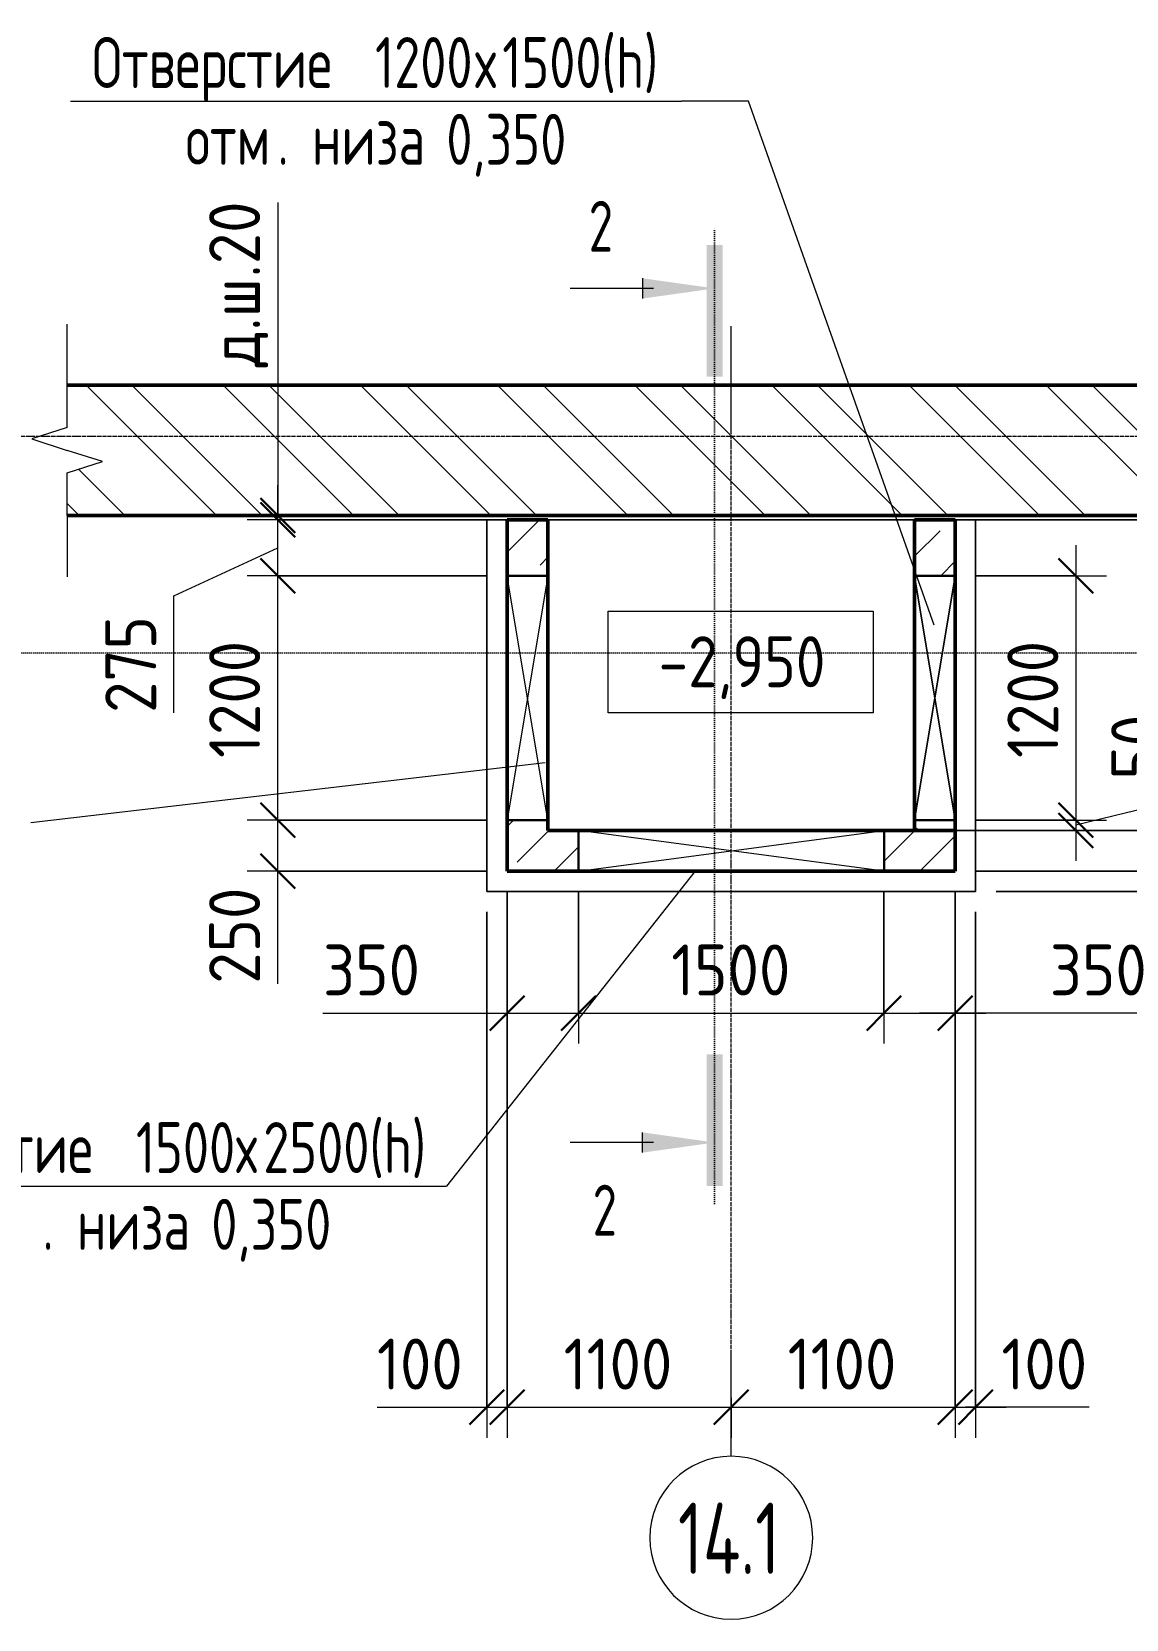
# Model space of a CAD drawing. Header units: millimetres. Extents: x -42469 to 17648, y -5898 to 81170.
# Drawn here: x -39464 to -34090, y 73378 to 81170 of the extents above; entities that cross this region are included whole.
import ezdxf

# ---------------------------------------------------------------- set-up
doc = ezdxf.new("R2010")
doc.units = ezdxf.units.MM
doc.linetypes.add('02 Штрихпунктирная _20 мм_', pattern=[25, 20, -2.5, 0, -2.5])
doc.linetypes.add('04 Пунктир 10мм', pattern=[10, 0, -10])
for name, color, linetype, lineweight in [('AA_Dim', 7, 'Continuous', 9), ('AA_Dim-100', 7, 'Continuous', 9), ('AA_Oformlenie', 7, 'Continuous', 9), ('AA_Razrez', 7, 'Continuous', 9), ('AA_Vinoska', 7, 'Continuous', 9), ('AA_Visotnaya otmetka', 7, 'Continuous', 9), ('AF_Okno', 7, 'Continuous', 18), ('AF_Pokritie', 7, 'Continuous', 9), ('AF_Stena', 7, 'Continuous', 18), ('AF_Stena_Опалубка', 253, 'Continuous', 18), ('KR_Fundament', 7, 'Continuous', 18), ('Оси', 7, 'Continuous', 9)]:
    doc.layers.add(name, color=color, linetype=linetype, lineweight=lineweight)
doc.styles.add('ISOCPEUR', font='isocpeur.ttf', dxfattribs={"width": 0.7, "height": 350})
doc.styles.add('ISOCPEUR_1', font='isocpeur.ttf', dxfattribs={"width": 0.85, "height": 250})
doc.styles.add('ISOCPEUR_2', font='isocpeur.ttf', dxfattribs={"width": 0.75, "height": 250})
doc.styles.add('ISOCPEUR_3', font='isocpeur.ttf', dxfattribs={"width": 0.7, "height": 250})
doc.styles.add('ISOCPEUR_4', font='isocpeur.ttf', dxfattribs={"width": 0.9, "height": 250})
doc.dimstyles.new('00_Точн_3_знака__прозр_', dxfattribs={"dimscale": 304.8, "dimtxt": 248.995294, "dimasz": 0.557743, "dimexe": 0.492126, "dimexo": 0.328084, "dimgap": 0.032808, "dimtad": 1, "dimdec": 3, "dimrnd": 0.001, "dimdsep": 46, "dimtxsty": 'ISOCPEUR_4', "dimblk1": 'OBLIQUE', "dimblk2": 'OBLIQUE', "dimsah": 1, "dimcen": 0.09, "dimdle": 0.492126, "dimazin": 0, "dimtfac": 1, "dimtdec": 4, "dimtix": 1, "dimtmove": 1, "dimatfit": 3, "dimfxl": 1, "dimtvp": 1, "dimtolj": 1, "dimtzin": 0, "dimlwd": 18, "dimlwe": 18, "dimarcsym": 2})
doc.dimstyles.new('00_Точн_3_знака__прозр__1', dxfattribs={"dimscale": 304.8, "dimtxt": 248.995294, "dimasz": 0.557743, "dimexe": 0.492126, "dimexo": 0.328084, "dimgap": 0.032808, "dimtad": 1, "dimdec": 3, "dimrnd": 0.001, "dimdsep": 46, "dimtxsty": 'ISOCPEUR_4', "dimblk1": 'OBLIQUE', "dimblk2": 'OBLIQUE', "dimsah": 1, "dimcen": 0.09, "dimdle": 0.492126, "dimazin": 0, "dimtfac": 1, "dimtdec": 4, "dimtix": 1, "dimtmove": 0, "dimatfit": 3, "dimfxl": 1, "dimtvp": 1, "dimtolj": 1, "dimtzin": 0, "dimlwd": 18, "dimlwe": 18, "dimarcsym": 2})
pattern_1 = [(45, (-29560.04, 39488.23), (-224.5064, 224.5064), []), (45, (-29335.53, 39488.23), (-224.5064, 224.5064), [396.875, -79.375, 3.353, -76.022])]

# ---------------------------------------------------------------- blocks, each defined once
blk = doc.blocks.new('231_Отверстие прямоугольное в стене _Окно_Стена_ - Отверстие прямоугольное с обрамлением-4131200-Схема расположения форшахты в_о 14_1-К1')
at = {"layer": 'AA_Oformlenie', "lineweight": 30}
for p, q in [((-475, -100), (-475, 100)), ((-475, 100), (725, 100)), ((725, 100), (725, -100)), ((725, -100), (-475, -100))]:
    blk.add_line(p, q, dxfattribs=at)
at = {"layer": 'AA_Oformlenie'}
for p, q in [((-475, 100), (-475, -100)), ((725, 100), (-475, 100)), ((725, 100), (-475, -100)), ((-475, 100), (725, -100)), ((725, 100), (725, -100)), ((-475, -100), (725, -100))]:
    blk.add_line(p, q, dxfattribs=at)
at = {"layer": 'AF_Okno', "lineweight": 9}
for p, q in [((485, 100), (-475, 100)), ((725, 100), (485, 100)), ((-475, -100), (-235, -100)), ((-235, -100), (725, -100))]:
    blk.add_line(p, q, dxfattribs=at)
blk = doc.blocks.new('231_Отверстие прямоугольное в стене _Окно_Стена_ - Отверстие прямоугольное с обрамлением-4137425-Схема расположения форшахты в_о 14_1-К1')
at = {"layer": 'AA_Oformlenie', "lineweight": 30}
for p, q in [((-625, -100), (-625, 100)), ((-625, 100), (875, 100)), ((875, 100), (875, -100)), ((875, -100), (-625, -100))]:
    blk.add_line(p, q, dxfattribs=at)
at = {"layer": 'AA_Oformlenie'}
for p, q in [((-625, 100), (-625, -100)), ((875, 100), (-625, 100)), ((875, 100), (-625, -100)), ((-625, 100), (875, -100)), ((875, 100), (875, -100)), ((-625, -100), (875, -100))]:
    blk.add_line(p, q, dxfattribs=at)
at = {"layer": 'AF_Okno', "lineweight": 9}
for p, q in [((575, 100), (-625, 100)), ((875, 100), (711.4, 100)), ((-625, -100), (-461.4, -100)), ((-325, -100), (875, -100))]:
    blk.add_line(p, q, dxfattribs=at)
blk = doc.blocks.new('011_ЛинияОбрыва _ЭлУзла_Линия_ - Тип 1-4027516-Схема расположения форшахты в_о 14_1-К1')
at = {"layer": 'AA_Oformlenie'}
for p, q in [((0, 0), (210, 0)), ((432.6, 0), (640, 0))]:
    blk.add_line(p, q, dxfattribs=at)
blk = doc.blocks.new('Ось сетки - d_4мм-2765513-Схема расположения форшахты в_о 14_1-К1')
at = {"layer": 'Оси'}
for start, end in [(360, 180), (360, 180), (180, 360), (180, 360)]:
    blk.add_arc((0, 0), 4, start, end, dxfattribs=at)
blk = doc.blocks.new('Высотные отметки - Рамка вверх-400294-Схема расположения форшахты в_о 14_1-К1')
at = {"layer": 'AA_Vinoska'}
for p, q in [((-13, 0), (-13, 5)), ((-13, 5), (0, 5)), ((0, 5), (0, 0)), ((0, 0), (-13, 0))]:
    blk.add_line(p, q, dxfattribs=at)
blk = doc.blocks.new('Разрез - Номер узла_ сзади-394133-Схема расположения форшахты в_о 14_1-К1')
at = {"layer": 'AA_Razrez'}
for points in [[(7.329, 0.404), (7.329, -0.394), (0.873, -0.394), (0.873, 0.404)], [(3.497, -3.533), (2.503, -3.533), (3, 0)]]:
    blk.add_hatch(color=256, dxfattribs=at).paths.add_polyline_path(points)
for p, q in [((3, -3), (3, -7.096)), ((2.503, -3.533), (3.497, -3.533))]:
    blk.add_line(p, q, dxfattribs=at)
blk = doc.blocks.new('Разрез - Номер узла_ спереди-394134-Схема расположения форшахты в_о 14_1-К1')
at = {"layer": 'AA_Razrez'}
for points in [[(7.329, 0.404), (7.329, -0.394), (0.873, -0.394), (0.873, 0.404)], [(3.497, -3.533), (2.503, -3.533), (3, 0)]]:
    blk.add_hatch(color=256, dxfattribs=at).paths.add_polyline_path(points)
for p, q in [((3, -3), (3, -7.096)), ((2.503, -3.533), (3.497, -3.533))]:
    blk.add_line(p, q, dxfattribs=at)
blk = doc.blocks.new('DIMBLOCK1-Схема расположения форшахты в_о 14_1-К1')
at = {"layer": 'AA_Dim-100', "lineweight": 30}
for p, q in [((-33373.2, 77050), (-33458.2, 77135)), ((-33373.2, 76950), (-33458.2, 77035)), ((-33373.2, 77050), (-33288.2, 76965)), ((-33373.2, 76950), (-33288.2, 76865))]:
    blk.add_line(p, q, dxfattribs=at)
at = {"layer": 'AA_Dim-100', "lineweight": 18}
for p, q in [((-34829.9, 77050), (-33223.2, 77050)), ((-33373.2, 77050), (-34829.9, 77050)), ((-33373.2, 76800), (-33373.2, 77050)), ((-33373.2, 76921.2), (-33373.2, 77000)), ((-34729.9, 76950), (-33223.2, 76950)), ((-33373.2, 76950), (-34729.9, 76950)), ((-33373.2, 76390.3), (-33373.2, 76921.2))]:
    blk.add_line(p, q, dxfattribs=at)
at = {"layer": 'AA_Dim-100', "color": 0, "lineweight": 18, "insert": (-33709.8, 76390.3), "char_height": 250, "width": 517.144, "attachment_point": 1, "rotation": 90, "line_spacing_factor": 1.149209, "style": 'ISOCPEUR_4'}
blk.add_mtext('100', dxfattribs=at)
blk = doc.blocks.new('_Oblique')
at = {"color": 0, "linetype": 'ByBlock', "lineweight": -2}
blk.add_line((-0.5, -0.5), (0.5, 0.5), dxfattribs=at)
blk = doc.blocks.new('DIMBLOCK2-Схема расположения форшахты в_о 14_1-К1')
at = {"layer": 'AA_Dim-100', "lineweight": 30}
for p, q in [((-33373.2, 77250), (-33458.2, 77335)), ((-33373.2, 77250), (-33288.2, 77165)), ((-33373.2, 77050), (-33458.2, 77135)), ((-33373.2, 77050), (-33288.2, 76965))]:
    blk.add_line(p, q, dxfattribs=at)
at = {"layer": 'AA_Dim-100', "lineweight": 18}
for p, q in [((-35029.9, 77250), (-33223.2, 77250)), ((-33373.2, 77250), (-35029.9, 77250)), ((-33373.2, 77050), (-33373.2, 77250)), ((-32716.3, 76941.3), (-33373.2, 77150)), ((-34829.9, 77050), (-33223.2, 77050)), ((-33373.2, 77050), (-34829.9, 77050)), ((-32716.3, 76367.2), (-32716.3, 76941.3))]:
    blk.add_line(p, q, dxfattribs=at)
at = {"layer": 'AA_Dim-100', "color": 0, "lineweight": 18, "insert": (-33052.9, 76367.2), "char_height": 250, "width": 568.858, "attachment_point": 1, "rotation": 90, "line_spacing_factor": 1.149209, "style": 'ISOCPEUR_4'}
blk.add_mtext('200', dxfattribs=at)
blk = doc.blocks.new('DIMBLOCK3-Схема расположения форшахты в_о 14_1-К1')
at = {"layer": 'AA_Dim-100', "lineweight": 30}
for p, q in [((-33373.2, 78775), (-33458.2, 78860)), ((-33373.2, 78775), (-33288.2, 78690)), ((-33373.2, 77250), (-33458.2, 77335)), ((-33373.2, 77250), (-33288.2, 77165))]:
    blk.add_line(p, q, dxfattribs=at)
at = {"layer": 'AA_Dim-100', "lineweight": 18}
for p, q in [((-34829.9, 78775), (-33223.2, 78775)), ((-33373.2, 78775), (-34829.9, 78775)), ((-33373.2, 77250), (-33373.2, 78775)), ((-35029.9, 77250), (-33223.2, 77250)), ((-33373.2, 77250), (-35029.9, 77250))]:
    blk.add_line(p, q, dxfattribs=at)
at = {"layer": 'AA_Dim-100', "color": 0, "lineweight": 18, "insert": (-33709.8, 77718), "char_height": 250, "width": 706.764, "attachment_point": 1, "rotation": 90, "line_spacing_factor": 1.149209, "style": 'ISOCPEUR_4'}
blk.add_mtext('1525', dxfattribs=at)
blk = doc.blocks.new('DIMBLOCK4-Схема расположения форшахты в_о 14_1-К1')
at = {"layer": 'AA_Dim-100', "lineweight": 18}
for p, q in [((-33373.2, 80425.8), (-33373.2, 79516.5)), ((-33373.2, 79516.5), (-33373.2, 78785)), ((-33373.2, 78775), (-33373.2, 78945)), ((-33393.4, 78795), (-33223.2, 78795)), ((-33373.2, 78795), (-33393.4, 78795)), ((-34829.9, 78775), (-33223.2, 78775)), ((-33373.2, 78775), (-34829.9, 78775))]:
    blk.add_line(p, q, dxfattribs=at)
at = {"layer": 'AA_Dim-100', "lineweight": 30}
for p, q in [((-33373.2, 78795), (-33458.2, 78880)), ((-33373.2, 78775), (-33458.2, 78860)), ((-33373.2, 78795), (-33288.2, 78710)), ((-33373.2, 78775), (-33288.2, 78690))]:
    blk.add_line(p, q, dxfattribs=at)
at = {"layer": 'AA_Dim-100', "color": 0, "lineweight": 18, "insert": (-33709.8, 79616.5), "char_height": 250, "width": 971.082, "attachment_point": 1, "rotation": 90, "line_spacing_factor": 1.149209, "style": 'ISOCPEUR_4'}
blk.add_mtext('д.ш.20', dxfattribs=at)
blk = doc.blocks.new('DIMBLOCK5-Схема расположения форшахты в_о 14_1-К1')
at = {"layer": 'AA_Dim-100', "lineweight": 18}
for p, q in [((-37129.9, 76950), (-37129.9, 76203.4)), ((-37129.9, 76353.4), (-37129.9, 76950)), ((-36779.9, 76950), (-36779.9, 76203.4)), ((-36779.9, 76353.4), (-36779.9, 76950)), ((-38034.5, 76353.4), (-37460.5, 76353.4)), ((-37460.5, 76353.4), (-36954.9, 76353.4)), ((-37279.9, 76353.4), (-36779.9, 76353.4))]:
    blk.add_line(p, q, dxfattribs=at)
at = {"layer": 'AA_Dim-100', "lineweight": 30}
for p, q in [((-37129.9, 76353.4), (-37044.9, 76438.4)), ((-36779.9, 76353.4), (-36694.9, 76438.4)), ((-37129.9, 76353.4), (-37214.9, 76268.4)), ((-36779.9, 76353.4), (-36864.9, 76268.4))]:
    blk.add_line(p, q, dxfattribs=at)
at = {"layer": 'AA_Dim-100', "color": 0, "lineweight": 18, "insert": (-38034.5, 76690), "char_height": 250, "width": 568.858, "attachment_point": 1, "line_spacing_factor": 1.149209, "style": 'ISOCPEUR_4'}
blk.add_mtext('350', dxfattribs=at)
blk = doc.blocks.new('DIMBLOCK6-Схема расположения форшахты в_о 14_1-К1')
at = {"layer": 'AA_Dim-100', "lineweight": 18}
for p, q in [((-36779.9, 76950), (-36779.9, 76203.4)), ((-36779.9, 76353.4), (-36779.9, 76950)), ((-35279.9, 76950), (-35279.9, 76203.4)), ((-35279.9, 76353.4), (-35279.9, 76950)), ((-36779.9, 76353.4), (-35279.9, 76353.4))]:
    blk.add_line(p, q, dxfattribs=at)
at = {"layer": 'AA_Dim-100', "lineweight": 30}
for p, q in [((-36779.9, 76353.4), (-36694.9, 76438.4)), ((-35279.9, 76353.4), (-35194.9, 76438.4)), ((-36779.9, 76353.4), (-36864.9, 76268.4)), ((-35279.9, 76353.4), (-35364.9, 76268.4))]:
    blk.add_line(p, q, dxfattribs=at)
at = {"layer": 'AA_Dim-100', "color": 0, "lineweight": 18, "insert": (-36324.4, 76690), "char_height": 250, "width": 706.764, "attachment_point": 1, "line_spacing_factor": 1.149209, "style": 'ISOCPEUR_4'}
blk.add_mtext('1500', dxfattribs=at)
blk = doc.blocks.new('DIMBLOCK7-Схема расположения форшахты в_о 14_1-К1')
at = {"layer": 'AA_Dim-100', "lineweight": 18}
for p, q in [((-35279.9, 76950), (-35279.9, 76203.4)), ((-35279.9, 76353.4), (-35279.9, 76950)), ((-34929.9, 76950), (-34929.9, 76203.4)), ((-34929.9, 76353.4), (-34929.9, 76950)), ((-35279.9, 76353.4), (-34779.9, 76353.4)), ((-34566, 76353.4), (-35104.9, 76353.4)), ((-33992, 76353.4), (-34566, 76353.4))]:
    blk.add_line(p, q, dxfattribs=at)
at = {"layer": 'AA_Dim-100', "lineweight": 30}
for p, q in [((-35279.9, 76353.4), (-35194.9, 76438.4)), ((-34929.9, 76353.4), (-34844.9, 76438.4)), ((-35279.9, 76353.4), (-35364.9, 76268.4)), ((-34929.9, 76353.4), (-35014.9, 76268.4))]:
    blk.add_line(p, q, dxfattribs=at)
at = {"layer": 'AA_Dim-100', "color": 0, "lineweight": 18, "insert": (-34466, 76690), "char_height": 250, "width": 568.858, "attachment_point": 1, "line_spacing_factor": 1.149209, "style": 'ISOCPEUR_4'}
blk.add_mtext('350', dxfattribs=at)
blk = doc.blocks.new('DIMBLOCK8-Схема расположения форшахты в_о 14_1-К1')
at = {"layer": 'AA_Dim-100', "lineweight": 30}
for p, q in [((-38256.7, 77300), (-38341.7, 77385)), ((-38256.7, 77300), (-38171.7, 77215)), ((-38256.7, 77050), (-38341.7, 77135)), ((-38256.7, 77050), (-38171.7, 76965))]:
    blk.add_line(p, q, dxfattribs=at)
at = {"layer": 'AA_Dim-100', "lineweight": 18}
for p, q in [((-37229.9, 77300), (-38406.7, 77300)), ((-38256.7, 76900), (-38256.7, 77300)), ((-38256.7, 77300), (-37229.9, 77300)), ((-38256.7, 77071.4), (-38256.7, 77175)), ((-38256.7, 76497.4), (-38256.7, 77071.4)), ((-37229.9, 77050), (-38406.7, 77050)), ((-38256.7, 77050), (-37229.9, 77050))]:
    blk.add_line(p, q, dxfattribs=at)
at = {"layer": 'AA_Dim-100', "color": 0, "lineweight": 18, "insert": (-38593.3, 76497.4), "char_height": 250, "width": 568.858, "attachment_point": 1, "rotation": 90, "line_spacing_factor": 1.149209, "style": 'ISOCPEUR_4'}
blk.add_mtext('250', dxfattribs=at)
blk = doc.blocks.new('DIMBLOCK9-Схема расположения форшахты в_о 14_1-К1')
at = {"layer": 'AA_Dim-100', "lineweight": 30}
for p, q in [((-38256.7, 78500), (-38341.7, 78585)), ((-38256.7, 78500), (-38171.7, 78415)), ((-38256.7, 77300), (-38341.7, 77385)), ((-38256.7, 77300), (-38171.7, 77215))]:
    blk.add_line(p, q, dxfattribs=at)
at = {"layer": 'AA_Dim-100', "lineweight": 18}
for p, q in [((-37229.9, 78500), (-38406.7, 78500)), ((-38256.7, 77300), (-38256.7, 78500)), ((-38256.7, 78500), (-37229.9, 78500)), ((-37229.9, 77300), (-38406.7, 77300)), ((-38256.7, 77300), (-37229.9, 77300))]:
    blk.add_line(p, q, dxfattribs=at)
at = {"layer": 'AA_Dim-100', "color": 0, "lineweight": 18, "insert": (-38593.3, 77605.5), "char_height": 250, "width": 706.764, "attachment_point": 1, "rotation": 90, "line_spacing_factor": 1.149209, "style": 'ISOCPEUR_4'}
blk.add_mtext('1200', dxfattribs=at)
blk = doc.blocks.new('DIMBLOCK10-Схема расположения форшахты в_о 14_1-К1')
at = {"layer": 'AA_Dim-100', "lineweight": 30}
for p, q in [((-38256.7, 78775), (-38341.7, 78860)), ((-38256.7, 78775), (-38171.7, 78690)), ((-38256.7, 78500), (-38341.7, 78585)), ((-38256.7, 78500), (-38171.7, 78415))]:
    blk.add_line(p, q, dxfattribs=at)
at = {"layer": 'AA_Dim-100', "lineweight": 18}
for p, q in [((-37229.9, 78775), (-38406.7, 78775)), ((-38256.7, 78500), (-38256.7, 78775)), ((-38256.7, 78775), (-37229.9, 78775)), ((-38766.7, 78400.7), (-38256.7, 78637.5)), ((-37229.9, 78500), (-38406.7, 78500)), ((-38256.7, 78500), (-37229.9, 78500)), ((-38766.7, 77826.7), (-38766.7, 78400.7))]:
    blk.add_line(p, q, dxfattribs=at)
at = {"layer": 'AA_Dim-100', "color": 0, "lineweight": 18, "insert": (-39103.3, 77826.7), "char_height": 250, "width": 568.858, "attachment_point": 1, "rotation": 90, "line_spacing_factor": 1.149209, "style": 'ISOCPEUR_4'}
blk.add_mtext('275', dxfattribs=at)
blk = doc.blocks.new('DIMBLOCK11-Схема расположения форшахты в_о 14_1-К1')
at = {"layer": 'AA_Dim-100', "lineweight": 18}
for p, q in [((-38256.7, 80332), (-38256.7, 79422.8)), ((-38256.7, 79422.8), (-38256.7, 78785)), ((-38256.7, 78775), (-38256.7, 78945)), ((-38276.9, 78795), (-38106.7, 78795)), ((-38256.7, 78795), (-38276.9, 78795)), ((-37229.9, 78775), (-38406.7, 78775)), ((-38256.7, 78775), (-37229.9, 78775))]:
    blk.add_line(p, q, dxfattribs=at)
at = {"layer": 'AA_Dim-100', "lineweight": 30}
for p, q in [((-38256.7, 78795), (-38341.7, 78880)), ((-38256.7, 78775), (-38341.7, 78860)), ((-38256.7, 78795), (-38171.7, 78710)), ((-38256.7, 78775), (-38171.7, 78690))]:
    blk.add_line(p, q, dxfattribs=at)
at = {"layer": 'AA_Dim-100', "color": 0, "lineweight": 18, "insert": (-38593.3, 79522.8), "char_height": 250, "width": 971.082, "attachment_point": 1, "rotation": 90, "line_spacing_factor": 1.149209, "style": 'ISOCPEUR_4'}
blk.add_mtext('д.ш.20', dxfattribs=at)
blk = doc.blocks.new('DIMBLOCK12-Схема расположения форшахты в_о 14_1-К1')
at = {"layer": 'AA_Dim-100', "lineweight": 18}
for p, q in [((-37129.9, 76950), (-37129.9, 74268.9)), ((-37129.9, 74418.9), (-37129.9, 76950)), ((-37229.9, 76850), (-37229.9, 74268.9)), ((-37229.9, 74418.9), (-37229.9, 76850)), ((-37769, 74418.9), (-37238, 74418.9)), ((-37379.9, 74418.9), (-37129.9, 74418.9)), ((-37238, 74418.9), (-37179.9, 74418.9))]:
    blk.add_line(p, q, dxfattribs=at)
at = {"layer": 'AA_Dim-100', "lineweight": 30}
for p, q in [((-37229.9, 74418.9), (-37144.9, 74503.9)), ((-37129.9, 74418.9), (-37044.9, 74503.9)), ((-37229.9, 74418.9), (-37314.9, 74333.9)), ((-37129.9, 74418.9), (-37214.9, 74333.9))]:
    blk.add_line(p, q, dxfattribs=at)
at = {"layer": 'AA_Dim-100', "color": 0, "lineweight": 18, "insert": (-37769, 74755.5), "char_height": 250, "width": 517.144, "attachment_point": 1, "line_spacing_factor": 1.149209, "style": 'ISOCPEUR_4'}
blk.add_mtext('100', dxfattribs=at)
blk = doc.blocks.new('DIMBLOCK13-Схема расположения форшахты в_о 14_1-К1')
at = {"layer": 'AA_Dim-100', "lineweight": 18}
for p, q in [((-37129.9, 76950), (-37129.9, 74268.9)), ((-37129.9, 74418.9), (-37129.9, 76950)), ((-37129.9, 74418.9), (-36029.9, 74418.9)), ((-36029.9, 74465), (-36029.9, 74268.9)), ((-36029.9, 74418.9), (-36029.9, 74465))]:
    blk.add_line(p, q, dxfattribs=at)
at = {"layer": 'AA_Dim-100', "lineweight": 30}
for p, q in [((-37129.9, 74418.9), (-37044.9, 74503.9)), ((-36029.9, 74418.9), (-35944.9, 74503.9)), ((-37129.9, 74418.9), (-37214.9, 74333.9)), ((-36029.9, 74418.9), (-36114.9, 74333.9))]:
    blk.add_line(p, q, dxfattribs=at)
at = {"layer": 'AA_Dim-100', "color": 0, "lineweight": 18, "insert": (-36852.8, 74755.5), "char_height": 250, "width": 655.049, "attachment_point": 1, "line_spacing_factor": 1.149209, "style": 'ISOCPEUR_4'}
blk.add_mtext('1100', dxfattribs=at)
blk = doc.blocks.new('DIMBLOCK14-Схема расположения форшахты в_о 14_1-К1')
at = {"layer": 'AA_Dim-100', "lineweight": 18}
for p, q in [((-34929.9, 76950), (-34929.9, 74268.9)), ((-34929.9, 74418.9), (-34929.9, 76950)), ((-36029.9, 74465), (-36029.9, 74268.9)), ((-36029.9, 74418.9), (-36029.9, 74465)), ((-36029.9, 74418.9), (-34929.9, 74418.9))]:
    blk.add_line(p, q, dxfattribs=at)
at = {"layer": 'AA_Dim-100', "lineweight": 30}
for p, q in [((-36029.9, 74418.9), (-35944.9, 74503.9)), ((-34929.9, 74418.9), (-34844.9, 74503.9)), ((-36029.9, 74418.9), (-36114.9, 74333.9)), ((-34929.9, 74418.9), (-35014.9, 74333.9))]:
    blk.add_line(p, q, dxfattribs=at)
at = {"layer": 'AA_Dim-100', "color": 0, "lineweight": 18, "insert": (-35752.8, 74755.5), "char_height": 250, "width": 655.049, "attachment_point": 1, "line_spacing_factor": 1.149209, "style": 'ISOCPEUR_4'}
blk.add_mtext('1100', dxfattribs=at)
blk = doc.blocks.new('DIMBLOCK15-Схема расположения форшахты в_о 14_1-К1')
at = {"layer": 'AA_Dim-100', "lineweight": 18}
for p, q in [((-34929.9, 76950), (-34929.9, 74268.9)), ((-34929.9, 74418.9), (-34929.9, 76950)), ((-34829.9, 76850), (-34829.9, 74268.9)), ((-34829.9, 74418.9), (-34829.9, 76850)), ((-34929.9, 74418.9), (-34679.9, 74418.9)), ((-34803.5, 74418.9), (-34879.9, 74418.9)), ((-34272.6, 74418.9), (-34803.5, 74418.9))]:
    blk.add_line(p, q, dxfattribs=at)
at = {"layer": 'AA_Dim-100', "lineweight": 30}
for p, q in [((-34929.9, 74418.9), (-34844.9, 74503.9)), ((-34829.9, 74418.9), (-34744.9, 74503.9)), ((-34929.9, 74418.9), (-35014.9, 74333.9)), ((-34829.9, 74418.9), (-34914.9, 74333.9))]:
    blk.add_line(p, q, dxfattribs=at)
at = {"layer": 'AA_Dim-100', "color": 0, "lineweight": 18, "insert": (-34703.5, 74755.5), "char_height": 250, "width": 517.144, "attachment_point": 1, "line_spacing_factor": 1.149209, "style": 'ISOCPEUR_4'}
blk.add_mtext('100', dxfattribs=at)
blk = doc.blocks.new('DIMBLOCK16-Схема расположения форшахты в_о 14_1-К1')
at = {"layer": 'AA_Dim-100', "lineweight": 18}
for p, q in [((-33827.5, 77815.5), (-33827.5, 77399.4)), ((-34337.5, 77450), (-34337.5, 77100)), ((-33827.5, 77399.4), (-34337.5, 77275)), ((-34829.9, 77300), (-34187.5, 77300)), ((-34337.5, 77300), (-34829.9, 77300)), ((-35029.9, 77250), (-34187.5, 77250)), ((-34337.5, 77250), (-35029.9, 77250))]:
    blk.add_line(p, q, dxfattribs=at)
at = {"layer": 'AA_Dim-100', "lineweight": 30}
for p, q in [((-34337.5, 77300), (-34422.5, 77385)), ((-34337.5, 77250), (-34422.5, 77335)), ((-34337.5, 77300), (-34252.5, 77215)), ((-34337.5, 77250), (-34252.5, 77165))]:
    blk.add_line(p, q, dxfattribs=at)
at = {"layer": 'AA_Dim-100', "color": 0, "lineweight": 18, "insert": (-34164.1, 77499.4), "char_height": 250, "width": 379.239, "attachment_point": 1, "rotation": 90, "line_spacing_factor": 1.149209, "style": 'ISOCPEUR_4'}
blk.add_mtext('50', dxfattribs=at)
blk = doc.blocks.new('DIMBLOCK17-Схема расположения форшахты в_о 14_1-К1')
at = {"layer": 'AA_Dim-100', "lineweight": 18}
for p, q in [((-34337.5, 78650), (-34337.5, 77150)), ((-34829.9, 78500), (-34187.5, 78500)), ((-34337.5, 78500), (-34829.9, 78500)), ((-34829.9, 77300), (-34187.5, 77300)), ((-34337.5, 77300), (-34829.9, 77300))]:
    blk.add_line(p, q, dxfattribs=at)
at = {"layer": 'AA_Dim-100', "lineweight": 30}
for p, q in [((-34337.5, 78500), (-34422.5, 78585)), ((-34337.5, 78500), (-34252.5, 78415)), ((-34337.5, 77300), (-34422.5, 77385)), ((-34337.5, 77300), (-34252.5, 77215))]:
    blk.add_line(p, q, dxfattribs=at)
at = {"layer": 'AA_Dim-100', "color": 0, "lineweight": 18, "insert": (-34674.1, 77605.5), "char_height": 250, "width": 706.764, "attachment_point": 1, "rotation": 90, "line_spacing_factor": 1.149209, "style": 'ISOCPEUR_4'}
blk.add_mtext('1200', dxfattribs=at)
blk = doc.blocks.new('042_М_Отверстия - Позиция и размер-2808408-Схема расположения форшахты в_о 14_1-К1')
at = {"layer": 'AA_Vinoska'}
blk.add_line((-15, 0), (15, 0), dxfattribs=at)

msp = doc.modelspace()

# ---------------------------------------------------------------- hatches: boundary and pattern name
at = {"layer": 'AF_Stena', "lineweight": 9}
h = msp.add_hatch(dxfattribs=at)
h.set_pattern_fill('FP_2', color=256, style=0, pattern_type=2)
h.set_pattern_definition([(135, (-29560.04, 39488.23), (-336.7596, -336.7596), []), (135, (-29335.53, 39488.23), (-336.7596, -336.7596), [])])
h.paths.add_polyline_path([(-32118.2903, 78794.9563), (-32118.2903, 79434.9563), (-39290.4199, 79434.9563), (-39290.4199, 79227.5736), (-39211.9145, 79227.5736), (-39211.9145, 79114.9563), (-39290.4199, 79114.9563), (-39117.2148, 79059.9563), (-39290.4199, 79004.9563), (-39290.4199, 78794.9563), (-32748.2903, 78794.9563)])
h = msp.add_hatch(dxfattribs=at)
h.set_pattern_fill('FP_1', color=256, style=0, pattern_type=2)
h.set_pattern_definition(pattern_1)
h.paths.add_polyline_path([(-36929.8743, 77049.9563), (-36929.8743, 77299.9563), (-37129.8743, 77299.9563), (-37129.8743, 77049.9563)])
h.paths.add_polyline_path([(-37129.8743, 78499.9563), (-36929.8743, 78499.9563), (-36929.8743, 78774.9563), (-37129.8743, 78774.9563)])
h = msp.add_hatch(dxfattribs=at)
h.set_pattern_fill('FP_1', color=256, style=0, pattern_type=2)
h.set_pattern_definition(pattern_1)
h.paths.add_polyline_path([(-34929.8743, 77049.9563), (-34929.8743, 77299.9563), (-35129.8743, 77299.9563), (-35129.8743, 77049.9563)])
h.paths.add_polyline_path([(-34929.8743, 78499.9563), (-34929.8743, 78774.9563), (-35129.8743, 78774.9563), (-35129.8743, 78499.9563), (-34965.9399, 78499.9563)])
h = msp.add_hatch(dxfattribs=at)
h.set_pattern_fill('FP_1', color=256, style=0, pattern_type=2)
h.set_pattern_definition(pattern_1)
h.paths.add_polyline_path([(-35129.8743, 77249.9563), (-34929.8743, 77249.9563), (-34929.8743, 77299.9563), (-35129.8743, 77299.9563)])
h.paths.add_polyline_path([(-35129.8743, 78499.9563), (-34929.8743, 78499.9563), (-34929.8743, 78774.9563), (-35129.8743, 78774.9563)])
h = msp.add_hatch(dxfattribs=at)
h.set_pattern_fill('FP_1', color=256, style=0, pattern_type=2)
h.set_pattern_definition(pattern_1)
h.paths.add_polyline_path([(-36779.8743, 77049.9563), (-36779.8743, 77249.9563), (-36929.8743, 77249.9563), (-36929.8743, 77049.9563)])
h.paths.add_polyline_path([(-35129.8743, 77049.9563), (-35129.8743, 77249.9563), (-35279.8743, 77249.9563), (-35279.8743, 77049.9563)])

# ---------------------------------------------------------------- linework, layer by layer
at = {"layer": 'AA_Razrez', "linetype": '04 Пунктир 10мм'}
for p, q in [((-36111.672, 75417.9314), (-36111.672, 80210.1707)), ((-40223.8544, 78120.8608), (-30558.8721, 78120.8608))]:
    msp.add_line(p, q, dxfattribs=at)
at = {"layer": 'AA_Vinoska'}
for p, q in [((-35944.6854, 80829.4535), (-36274.5434, 80829.4535)), ((-35034.2772, 78256.561), (-35944.6854, 80829.4535)), ((-39290.4199, 79434.9563), (-39290.4199, 79734.9563)), ((-39290.4199, 79227.5736), (-39463.7202, 79171.265)), ((-39463.7202, 79171.265), (-39290.4199, 79114.9563)), ((-39117.2148, 79059.9563), (-39290.4199, 79114.9563)), ((-39290.4199, 79004.9563), (-39117.2148, 79059.9563)), ((-39290.4199, 78794.9563), (-39290.4199, 78494.9563)), ((-36944.0161, 77581.0544), (-39469.2637, 77287.5933)), ((-36208.4218, 77048.2439), (-37428.4665, 75503.8204))]:
    msp.add_line(p, q, dxfattribs=at)
at = {"layer": 'AA_Visotnaya otmetka'}
msp.add_line((-35333.3633, 77826.2013), (-35333.3633, 77826.2013), dxfattribs=at)
msp.add_line((-35333.3633, 77826.2013), (-35333.3633, 77826.2013), dxfattribs=at)
at = {"layer": 'AF_Pokritie'}
for p, q in [((-37229.8743, 78774.9563), (-34829.8743, 78774.9563)), ((-37229.8743, 76949.9563), (-37229.8743, 78774.9563)), ((-34829.8743, 78774.9563), (-37229.8743, 78774.9563)), ((-37229.8743, 78774.9563), (-37229.8743, 76949.9563)), ((-34829.8743, 78774.9563), (-34829.8743, 76949.9563)), ((-34829.8743, 76949.9563), (-34829.8743, 78774.9563)), ((-34829.8743, 76949.9563), (-37229.8743, 76949.9563)), ((-37229.8743, 76949.9563), (-34829.8743, 76949.9563))]:
    msp.add_line(p, q, dxfattribs=at)
at = {"layer": 'AF_Stena_Опалубка', "lineweight": 50}
for p, q in [((-32118.2903, 79434.9563), (-39290.4199, 79434.9563)), ((-39290.4199, 78794.9563), (-32118.2903, 78794.9563)), ((-37129.8743, 78774.9563), (-37129.8743, 77049.9563)), ((-36929.8743, 78774.9563), (-37129.8743, 78774.9563)), ((-36929.8743, 77249.9563), (-36929.8743, 78774.9563)), ((-35129.8743, 78774.9563), (-35129.8743, 77249.9563)), ((-34929.8743, 78774.9563), (-35129.8743, 78774.9563)), ((-35129.8743, 78774.9563), (-35129.8743, 77249.9563)), ((-34929.8743, 78774.9563), (-35129.8743, 78774.9563)), ((-34929.8743, 77049.9563), (-34929.8743, 78774.9563)), ((-34929.8743, 77249.9563), (-34929.8743, 78774.9563)), ((-35129.8743, 77249.9563), (-36929.8743, 77249.9563)), ((-35129.8743, 77249.9563), (-34929.8743, 77249.9563)), ((-37129.8743, 77049.9563), (-36929.8743, 77049.9563)), ((-36929.8743, 77049.9563), (-35129.8743, 77049.9563)), ((-35129.8743, 77049.9563), (-34929.8743, 77049.9563))]:
    msp.add_line(p, q, dxfattribs=at)
at = {"layer": 'KR_Fundament'}
for p, q in [((-37129.8743, 77049.9563), (-37129.8743, 78774.9563)), ((-37129.8743, 78774.9563), (-34929.8743, 78774.9563)), ((-34929.8743, 78774.9563), (-37129.8743, 78774.9563)), ((-37129.8743, 78774.9563), (-37129.8743, 77049.9563)), ((-34929.8743, 78774.9563), (-34929.8743, 77049.9563)), ((-34929.8743, 77049.9563), (-34929.8743, 78774.9563)), ((-34929.8743, 77049.9563), (-37129.8743, 77049.9563)), ((-37129.8743, 77049.9563), (-34929.8743, 77049.9563))]:
    msp.add_line(p, q, dxfattribs=at)
at = {"layer": 'Оси'}
for p, q in [((-36029.8743, 79225.0887), (-36029.8743, 79725.0887)), ((-36029.8743, 74177.9641), (-36029.8743, 74677.9641))]:
    msp.add_line(p, q, dxfattribs=at)
at = {"layer": 'Оси', "linetype": '02 Штрихпунктирная _20 мм_'}
for p, q in [((-39945.5904, 79184.9563), (-32485.5087, 79184.9563)), ((-36029.8743, 74677.9641), (-36029.8743, 79225.0887))]:
    msp.add_line(p, q, dxfattribs=at)

# ---------------------------------------------------------------- block references
at = {"layer": 'AA_Oformlenie', "rotation": 90.0000000000001}
msp.add_blockref('011_ЛинияОбрыва _ЭлУзла_Линия_ - Тип 1-4027516-Схема расположения форшахты в_о 14_1-К1', (-39290.4199, 78794.9563), dxfattribs=at)
at = {"layer": 'AA_Razrez', "xscale": 99.99999999999993, "yscale": 99.99999999999993, "zscale": 99.99999999999993, "rotation": 269.9999999999998}
msp.add_blockref('Разрез - Номер узла_ спереди-394134-Схема расположения форшахты в_о 14_1-К1', (-36111.672, 80210.1707), dxfattribs=at)
at = {"layer": 'AA_Razrez', "extrusion": (0, 0, -1), "xscale": 99.99999999999993, "yscale": 99.99999999999993, "zscale": 99.99999999999993, "rotation": 90.00000000000001}
msp.add_blockref('Разрез - Номер узла_ сзади-394133-Схема расположения форшахты в_о 14_1-К1', (36111.672, 75417.9314), dxfattribs=at)
at = {"layer": 'AA_Vinoska', "xscale": 99.99999999999993, "yscale": 99.99999999999993, "zscale": 99.99999999999993}
for name, p in [('042_М_Отверстия - Позиция и размер-2808408-Схема расположения форшахты в_о 14_1-К1', (-37774.5434, 80829.4535)), ('Высотные отметки - Рамка вверх-400294-Схема расположения форшахты в_о 14_1-К1', (-35333.3633, 77826.2013)), ('042_М_Отверстия - Позиция и размер-2808408-Схема расположения форшахты в_о 14_1-К1', (-38928.4665, 75503.8204))]:
    msp.add_blockref(name, p, dxfattribs=at)
at = {"layer": 'AF_Okno'}
for name, p, rotation in [('231_Отверстие прямоугольное в стене _Окно_Стена_ - Отверстие прямоугольное с обрамлением-4131200-Схема расположения форшахты в_о 14_1-К1', (-37029.8743, 78024.9563), 270.0000000000002), ('231_Отверстие прямоугольное в стене _Окно_Стена_ - Отверстие прямоугольное с обрамлением-4131200-Схема расположения форшахты в_о 14_1-К1', (-35029.8743, 77774.9563), 90.00000000000027), ('231_Отверстие прямоугольное в стене _Окно_Стена_ - Отверстие прямоугольное с обрамлением-4131200-Схема расположения форшахты в_о 14_1-К1', (-35029.8743, 78024.9563), 270.0000000000002), ('231_Отверстие прямоугольное в стене _Окно_Стена_ - Отверстие прямоугольное с обрамлением-4137425-Схема расположения форшахты в_о 14_1-К1', (-35904.8743, 77149.9563), 180)]:
    msp.add_blockref(name, p, dxfattribs=dict(at, rotation=rotation))
at = {"layer": 'Оси', "xscale": 99.99999999999993, "yscale": 99.99999999999993, "zscale": 99.99999999999993}
msp.add_blockref('Ось сетки - d_4мм-2765513-Схема расположения форшахты в_о 14_1-К1', (-36029.8743, 73777.9641), dxfattribs=at)

# ---------------------------------------------------------------- texts
at = {"layer": 'AA_Razrez', "char_height": 250, "width": 151.518937, "attachment_point": 1, "style": 'ISOCPEUR_3'}
for insert in [(-36729.7591, 80340.0174), (-36710.5849, 75510.793)]:
    msp.add_mtext('\\fISOCPEUR|b0|i0|c204|p34|;\\W.7;2', dxfattribs=dict(at, insert=insert))
at = {"layer": 'AA_Vinoska', "char_height": 250, "attachment_point": 1, "style": 'ISOCPEUR_2'}
for s, insert, width in [('Отверстие', (-39168.1268, 81143.817), 1539.24), (' 1200', (-37898.1268, 81143.817), 739.556719), ('1500(h)', (-37153.9862, 81143.817), 943.987031), ('\\fISOCPEUR|b0|i0|c204|p34|;\\W.75;х', (-37287.9315, 81143.817), 162.341719), ('низа', (-38089.0096, 80767.081), 655.379531), (' 0,350', (-37548.2674, 80767.081), 865.8225), ('отм', (-38709.1268, 80767.081), 547.151719), ('. ', (-38257.6815, 80767.081), 204.430312), ('Отверстие', (-40341.9249, 75818.1838), 1539.24), (' 1500', (-39071.9249, 75818.1838), 739.556719), ('2500(h)', (-38327.7843, 75818.1838), 992.088281), ('\\fISOCPEUR|b0|i0|c204|p34|;\\W.75;х', (-38461.7296, 75818.1838), 162.341719), (' 0,350', (-38702.1906, 75441.4479), 865.8225), ('низа', (-39242.9328, 75441.4479), 655.379531), ('. ', (-39411.6046, 75441.4479), 204.430312)]:
    msp.add_mtext(s, dxfattribs=dict(at, insert=insert, width=width))
at = {"layer": 'AA_Visotnaya otmetka', "insert": (-36386.7092, 78202.8153), "char_height": 250, "width": 968.03006, "attachment_point": 1, "line_spacing_factor": 1.149209, "style": 'ISOCPEUR_1'}
msp.add_mtext('-2,950', dxfattribs=at)
at = {"layer": 'Оси', "insert": (-36291.455, 73950.31), "char_height": 350, "width": 634.134812, "attachment_point": 1, "style": 'ISOCPEUR'}
msp.add_mtext('14.1', dxfattribs=at)

# ---------------------------------------------------------------- dimensions: what is measured, and where the dimension line sits
at = {"layer": 'AA_Dim', "lineweight": 18}
for base, p1, p2, override, picture, middle in [((-33373.2273, 78794.9563), (-34929.8743, 78774.9563), (-33493.4355, 78794.9563), {"dimpost": 'д.ш.<>', "dimfxl": 1436.578088}, 'DIMBLOCK4-Схема расположения форшахты в_о 14_1-К1', (-33543.1746, 80102.0779)), ((-38256.7088, 78794.9563), (-37129.8743, 78774.9563), (-38376.9169, 78794.9563), {"dimpost": 'д.ш.<>', "dimfxl": 1247.202997}, 'DIMBLOCK11-Схема расположения форшахты в_о 14_1-К1', (-38426.6561, 80008.3096)), ((-38256.7088, 78774.9563), (-37129.8743, 78499.9563), (-37129.8743, 78774.9563), {"dimpost": '<>', "dimfxl": 275}, 'DIMBLOCK10-Схема расположения форшахты в_о 14_1-К1', (-38936.6561, 78111.1112)), ((-34337.4636, 77249.9563), (-34929.8743, 77299.9563), (-35129.8743, 77249.9563), {"dimpost": '<>', "dimfxl": 206.155281}, 'DIMBLOCK16-Схема расположения форшахты в_о 14_1-К1', (-33997.4109, 77689.0595)), ((-38256.7088, 77299.9563), (-37129.8743, 77049.9563), (-37129.8743, 77299.9563), {"dimpost": '<>', "dimfxl": 250}, 'DIMBLOCK8-Схема расположения форшахты в_о 14_1-К1', (-38426.6561, 76781.7987)), ((-33373.2273, 77249.9563), (-34929.8743, 77049.9563), (-35129.8743, 77249.9563), {"dimpost": '<>', "dimfxl": 282.842712}, 'DIMBLOCK2-Схема расположения форшахты в_о 14_1-К1', (-32886.2499, 76651.636)), ((-33373.2273, 77049.9563), (-34829.8743, 76949.9563), (-34929.8743, 77049.9563), {"dimpost": '<>', "dimfxl": 141.421356}, 'DIMBLOCK1-Схема расположения форшахты в_о 14_1-К1', (-33543.1746, 76648.833))]:
    dim = msp.add_linear_dim(base=base, p1=p1, p2=p2, angle=90, dimstyle='00_Точн_3_знака__прозр_', override=override, dxfattribs=at)
    dim.commit()
    dim.dimension.update_dxf_attribs({"geometry": picture, "text_midpoint": middle, "dimtype": 160, "text_rotation": 90})
for base, p1, p2, override, picture, middle in [((-33373.2273, 78774.9563), (-35129.8743, 77249.9563), (-34929.8743, 78774.9563), {"dimpost": '<>', "dimfxl": 1538.058842}, 'DIMBLOCK3-Схема расположения форшахты в_о 14_1-К1', (-33508.2273, 78012.4563)), ((-34337.4636, 77299.9563), (-34929.8743, 78499.9563), (-34929.8743, 77299.9563), {"dimpost": '<>', "dimfxl": 1200}, 'DIMBLOCK17-Схема расположения форшахты в_о 14_1-К1', (-34472.4636, 77899.9563)), ((-38256.7088, 78499.9563), (-37129.8743, 77299.9563), (-37129.8743, 78499.9563), {"dimpost": '<>', "dimfxl": 1200}, 'DIMBLOCK9-Схема расположения форшахты в_о 14_1-К1', (-38391.7088, 77899.9563))]:
    dim = msp.add_linear_dim(base=base, p1=p1, p2=p2, angle=90, dimstyle='00_Точн_3_знака__прозр__1', override=override, dxfattribs=at)
    dim.commit()
    dim.dimension.update_dxf_attribs({"geometry": picture, "text_midpoint": middle})
for base, p1, p2, override, picture, middle in [((-36779.8743, 76353.4319), (-37129.8743, 77049.9563), (-36779.8743, 77049.9563), {"dimpost": '<>', "dimfxl": 350}, 'DIMBLOCK5-Схема расположения форшахты в_о 14_1-К1', (-37750.1025, 76523.3792)), ((-37129.8743, 74418.8558), (-37229.8743, 76949.9563), (-37129.8743, 77049.9563), {"dimpost": '<>', "dimfxl": 141.421356}, 'DIMBLOCK12-Схема расположения форшахты в_о 14_1-К1', (-37510.4268, 74588.8031)), ((-34929.8743, 76353.4319), (-35279.8743, 77049.9563), (-34929.8743, 77049.9563), {"dimpost": '<>', "dimfxl": 350}, 'DIMBLOCK7-Схема расположения форшахты в_о 14_1-К1', (-34181.6091, 76523.3792)), ((-34829.8743, 74418.8558), (-34929.8743, 77049.9563), (-34829.8743, 76949.9563), {"dimpost": '<>', "dimfxl": 141.421356}, 'DIMBLOCK15-Схема расположения форшахты в_о 14_1-К1', (-34444.9472, 74588.8031))]:
    dim = msp.add_linear_dim(base=base, p1=p1, p2=p2, dimstyle='00_Точн_3_знака__прозр_', override=override, dxfattribs=at)
    dim.commit()
    dim.dimension.update_dxf_attribs({"geometry": picture, "text_midpoint": middle, "dimtype": 160})
for base, p1, p2, override, picture, middle in [((-36029.8743, 74418.8558), (-37129.8743, 77049.9563), (-36029.8743, 74564.9765), {"dimpost": '<>', "dimfxl": 2717.558582}, 'DIMBLOCK13-Схема расположения форшахты в_о 14_1-К1', (-36579.8743, 74553.8558)), ((-35279.8743, 76353.4319), (-36779.8743, 77049.9563), (-35279.8743, 77049.9563), {"dimpost": '<>', "dimfxl": 1500}, 'DIMBLOCK6-Схема расположения форшахты в_о 14_1-К1', (-36029.8743, 76488.4319)), ((-34929.8743, 74418.8558), (-36029.8743, 74564.9765), (-34929.8743, 77049.9563), {"dimpost": '<>', "dimfxl": 2717.558582}, 'DIMBLOCK14-Схема расположения форшахты в_о 14_1-К1', (-35479.8743, 74553.8558))]:
    dim = msp.add_linear_dim(base=base, p1=p1, p2=p2, dimstyle='00_Точн_3_знака__прозр__1', override=override, dxfattribs=at)
    dim.commit()
    dim.dimension.update_dxf_attribs({"geometry": picture, "text_midpoint": middle})

doc.saveas('drawing.dxf')
